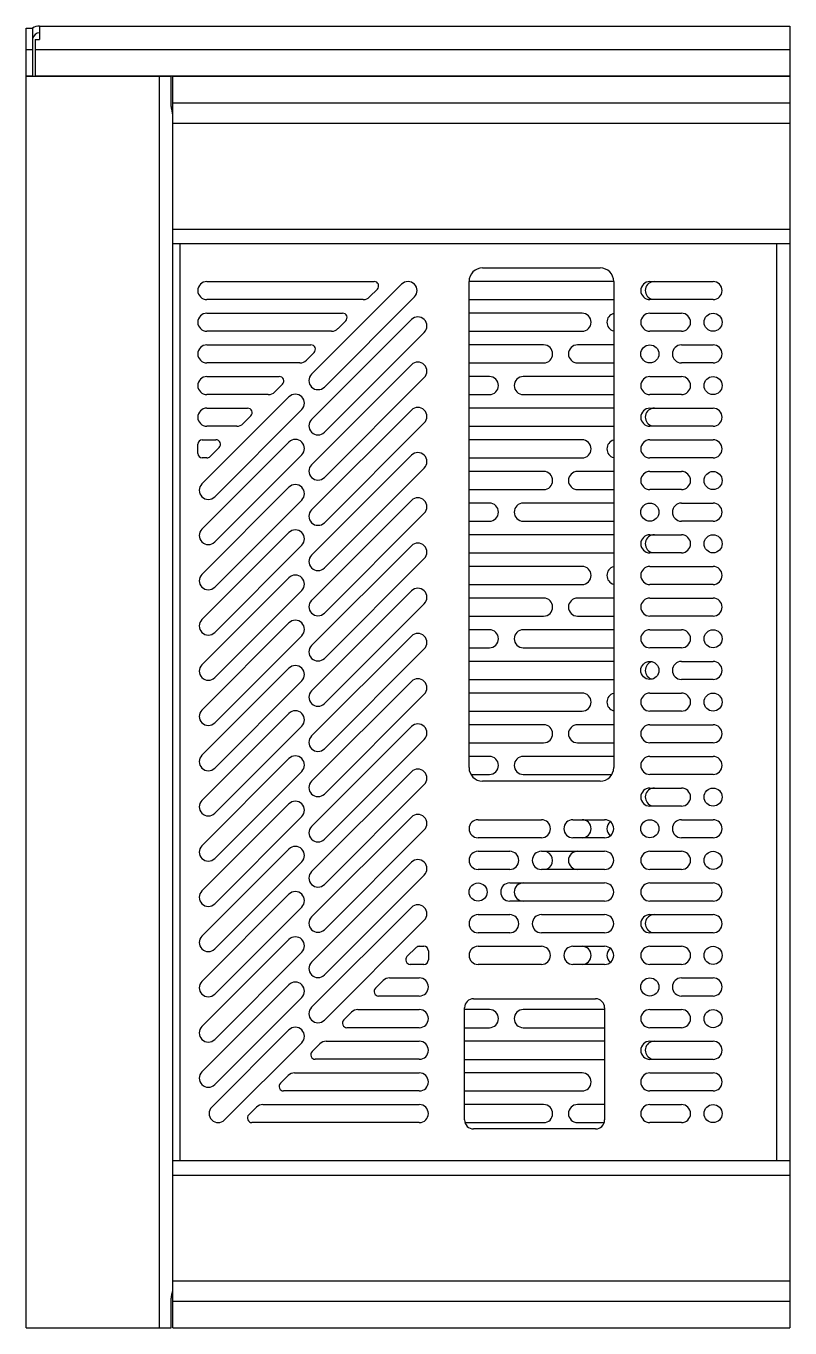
# Model space of a CAD drawing. Header units: millimetres. Extents: x -177 to 18421, y -5017 to 3255.
# Drawn here: x 4705 to 4874, y -2857.2 to -2569.3 of the extents above; entities that cross this region are included whole.
import ezdxf

# ---------------------------------------------------------------- set-up
doc = ezdxf.new("R2010")
doc.units = ezdxf.units.MM
doc.header["$LTSCALE"] = 46.255
doc.layers.get('0').update_dxf_attribs({"linetype": 'CONTINUOUS'})
doc.layers.add('02___PRT_ALL_AXES', color=7, linetype='CONTINUOUS')

msp = doc.modelspace()

# ---------------------------------------------------------------- linework, layer by layer
at = {"color": 3, "linetype": 'Continuous'}
for p, q in [((4704.96, -2580.304), (4704.96, -2569.804)), ((4707.96, -2569.304), (4707.96, -2572.304)), ((4707.96, -2569.304), (4873.96, -2569.304)), ((4873.96, -2569.304), (4873.96, -2857.205)), ((4706.96, -2572.304), (4706.96, -2580.303)), ((4706.96, -2572.304), (4707.96, -2572.304)), ((4706.96, -2574.504), (4873.96, -2574.504)), ((4704.96, -2857.205), (4704.96, -2580.403)), ((4704.96, -2580.403), (4737.058, -2580.403)), ((4706.96, -2580.303), (4873.96, -2580.303)), ((4731.038, -2580.403), (4731.02, -2580.303)), ((4732.515, -2580.403), (4732.497, -2580.303)), ((4734.46, -2857.205), (4734.46, -2580.403)), ((4737.058, -2586.302), (4737.058, -2580.403)), ((4737.46, -2857.205), (4737.46, -2580.403)), ((4737.46, -2580.403), (4873.96, -2580.403)), ((4851.405, -2580.403), (4851.422, -2580.303)), ((4852.882, -2580.403), (4852.9, -2580.303)), ((4737.46, -2586.302), (4873.96, -2586.302)), ((4737.46, -2590.805), (4873.96, -2590.805)), ((4737.46, -2614.217), (4873.96, -2614.217)), ((4737.46, -2617.421), (4873.96, -2617.421)), ((4738.96, -2617.421), (4738.96, -2820.187)), ((4870.96, -2617.421), (4870.96, -2820.187)), ((4805.96, -2622.804), (4831.96, -2622.804)), ((4744.96, -2625.801), (4781.975, -2625.801)), ((4768.131, -2646.301), (4788.046, -2626.387)), ((4782.682, -2627.508), (4780.975, -2629.215)), ((4802.96, -2733.304), (4802.96, -2625.804)), ((4834.96, -2625.804), (4834.96, -2733.304)), ((4842.96, -2625.804), (4856.96, -2625.804)), ((4779.56, -2629.801), (4744.96, -2629.801)), ((4790.874, -2629.215), (4770.96, -2649.129)), ((4856.96, -2629.804), (4842.96, -2629.804)), ((4744.96, -2632.801), (4774.975, -2632.801)), ((4768.131, -2656.301), (4790.217, -2634.215)), ((4842.96, -2632.804), (4849.96, -2632.804)), ((4772.56, -2636.801), (4744.96, -2636.801)), ((4793.046, -2637.044), (4770.96, -2659.129)), ((4775.682, -2634.508), (4773.975, -2636.215)), ((4849.96, -2636.804), (4842.96, -2636.804)), ((4744.96, -2639.801), (4767.975, -2639.801)), ((4849.96, -2639.804), (4856.96, -2639.804)), ((4768.682, -2641.508), (4766.975, -2643.215)), ((4765.56, -2643.801), (4744.96, -2643.801)), ((4768.131, -2666.301), (4790.217, -2644.215)), ((4856.96, -2643.804), (4849.96, -2643.804)), ((4744.96, -2646.801), (4760.975, -2646.801)), ((4761.682, -2648.508), (4759.975, -2650.215)), ((4793.046, -2647.044), (4770.96, -2669.129)), ((4842.96, -2646.804), (4849.96, -2646.804)), ((4743.874, -2670.558), (4763.131, -2651.301)), ((4758.56, -2650.801), (4744.96, -2650.801)), ((4849.96, -2650.804), (4842.96, -2650.804)), ((4744.96, -2653.801), (4753.975, -2653.801)), ((4765.96, -2654.129), (4746.702, -2673.387)), ((4768.131, -2676.301), (4790.217, -2654.215)), ((4842.96, -2653.804), (4856.96, -2653.804)), ((4754.682, -2655.508), (4752.975, -2657.215)), ((4793.046, -2657.044), (4770.96, -2679.129)), ((4751.56, -2657.801), (4744.96, -2657.801)), ((4856.96, -2657.804), (4842.96, -2657.804)), ((4742.96, -2663.801), (4742.96, -2661.801)), ((4743.874, -2680.558), (4763.131, -2661.301)), ((4743.96, -2660.801), (4746.975, -2660.801)), ((4747.682, -2662.508), (4745.682, -2664.508)), ((4842.96, -2660.804), (4856.96, -2660.804)), ((4744.975, -2664.801), (4743.96, -2664.801)), ((4765.96, -2664.129), (4746.702, -2683.387)), ((4768.131, -2686.301), (4790.217, -2664.215)), ((4856.96, -2664.804), (4842.96, -2664.804)), ((4793.046, -2667.044), (4770.96, -2689.129)), ((4842.96, -2667.804), (4849.96, -2667.804)), ((4743.874, -2690.558), (4763.131, -2671.301)), ((4765.96, -2674.129), (4746.702, -2693.387)), ((4768.131, -2696.301), (4790.217, -2674.215)), ((4849.96, -2671.804), (4842.96, -2671.804)), ((4793.046, -2677.044), (4770.96, -2699.129)), ((4849.96, -2674.804), (4856.96, -2674.804)), ((4856.96, -2678.804), (4849.96, -2678.804)), ((4743.874, -2700.558), (4763.131, -2681.301)), ((4842.96, -2681.804), (4849.96, -2681.804)), ((4765.96, -2684.129), (4746.702, -2703.387)), ((4768.131, -2706.301), (4790.217, -2684.215)), ((4849.96, -2685.804), (4842.96, -2685.804)), ((4793.046, -2687.044), (4770.96, -2709.129)), ((4842.96, -2688.804), (4856.96, -2688.804)), ((4743.874, -2710.558), (4763.131, -2691.301)), ((4765.96, -2694.129), (4746.702, -2713.387)), ((4768.131, -2716.301), (4790.217, -2694.215)), ((4856.96, -2692.804), (4842.96, -2692.804)), ((4793.046, -2697.044), (4770.96, -2719.129)), ((4842.96, -2695.804), (4856.96, -2695.804)), ((4856.96, -2699.804), (4842.96, -2699.804)), ((4743.874, -2720.558), (4763.131, -2701.301)), ((4842.96, -2702.804), (4849.96, -2702.804)), ((4765.96, -2704.129), (4746.702, -2723.387)), ((4768.131, -2726.301), (4790.217, -2704.215)), ((4793.046, -2707.044), (4770.96, -2729.129)), ((4849.96, -2706.804), (4842.96, -2706.804)), ((4743.874, -2730.558), (4763.131, -2711.301)), ((4849.96, -2709.804), (4856.96, -2709.804)), ((4765.96, -2714.129), (4746.702, -2733.387)), ((4768.131, -2736.301), (4790.217, -2714.215)), ((4856.96, -2713.804), (4849.96, -2713.804)), ((4793.046, -2717.044), (4770.96, -2739.129)), ((4842.96, -2716.804), (4849.96, -2716.804)), ((4743.874, -2740.558), (4763.131, -2721.301)), ((4849.96, -2720.804), (4842.96, -2720.804)), ((4765.96, -2724.129), (4746.702, -2743.387)), ((4768.131, -2746.301), (4790.217, -2724.215)), ((4842.96, -2723.804), (4856.96, -2723.804)), ((4793.046, -2727.044), (4770.96, -2749.129)), ((4856.96, -2727.804), (4842.96, -2727.804)), ((4743.874, -2750.558), (4763.131, -2731.301)), ((4842.96, -2730.804), (4856.96, -2730.804)), ((4765.96, -2734.129), (4746.702, -2753.387)), ((4768.131, -2756.301), (4790.217, -2734.215)), ((4856.96, -2734.804), (4842.96, -2734.804)), ((4793.046, -2737.044), (4770.96, -2759.129)), ((4831.96, -2736.304), (4805.96, -2736.304)), ((4842.96, -2737.804), (4849.96, -2737.804)), ((4743.874, -2760.558), (4763.131, -2741.301)), ((4849.96, -2741.804), (4842.96, -2741.804)), ((4765.96, -2744.129), (4746.702, -2763.387)), ((4768.131, -2766.301), (4790.217, -2744.215)), ((4804.96, -2744.804), (4818.96, -2744.804)), ((4825.96, -2744.804), (4832.96, -2744.804)), ((4849.96, -2744.804), (4856.96, -2744.804)), ((4793.046, -2747.044), (4770.96, -2769.129)), ((4818.96, -2748.804), (4804.96, -2748.804)), ((4832.96, -2748.804), (4825.96, -2748.804)), ((4856.96, -2748.804), (4849.96, -2748.804)), ((4743.874, -2770.558), (4763.131, -2751.301)), ((4804.96, -2751.804), (4811.96, -2751.804)), ((4818.96, -2751.804), (4832.96, -2751.804)), ((4842.96, -2751.804), (4849.96, -2751.804)), ((4765.96, -2754.129), (4746.702, -2773.387)), ((4768.131, -2776.301), (4790.217, -2754.215)), ((4793.046, -2757.044), (4770.96, -2779.129)), ((4811.96, -2755.804), (4804.96, -2755.804)), ((4832.96, -2755.804), (4818.96, -2755.804)), ((4849.96, -2755.804), (4842.96, -2755.804)), ((4811.96, -2758.804), (4832.96, -2758.804)), ((4842.96, -2758.804), (4856.96, -2758.804)), ((4743.874, -2780.558), (4763.131, -2761.301)), ((4832.96, -2762.804), (4811.96, -2762.804)), ((4856.96, -2762.804), (4842.96, -2762.804)), ((4765.96, -2764.129), (4746.702, -2783.387)), ((4768.131, -2786.301), (4790.217, -2764.215)), ((4804.96, -2765.804), (4811.96, -2765.804)), ((4818.96, -2765.804), (4832.96, -2765.804)), ((4842.96, -2765.804), (4856.96, -2765.804)), ((4793.046, -2767.044), (4770.96, -2789.129)), ((4743.874, -2790.558), (4763.131, -2771.301)), ((4811.96, -2769.804), (4804.96, -2769.804)), ((4832.96, -2769.804), (4818.96, -2769.804)), ((4856.96, -2769.804), (4842.96, -2769.804)), ((4765.96, -2774.129), (4746.702, -2793.387)), ((4789.238, -2775.094), (4791.238, -2773.094)), ((4791.945, -2772.801), (4792.96, -2772.801)), ((4793.96, -2773.801), (4793.96, -2775.801)), ((4804.96, -2772.804), (4818.96, -2772.804)), ((4825.96, -2772.804), (4832.96, -2772.804)), ((4842.96, -2772.804), (4849.96, -2772.804)), ((4792.96, -2776.801), (4789.945, -2776.801)), ((4818.96, -2776.804), (4804.96, -2776.804)), ((4832.96, -2776.804), (4825.96, -2776.804)), ((4849.96, -2776.804), (4842.96, -2776.804)), ((4782.238, -2782.094), (4783.945, -2780.387)), ((4785.359, -2779.801), (4791.96, -2779.801)), ((4849.96, -2779.804), (4856.96, -2779.804)), ((4743.874, -2800.558), (4763.131, -2781.301)), ((4791.96, -2783.801), (4782.945, -2783.801)), ((4856.96, -2783.804), (4849.96, -2783.804)), ((4765.96, -2784.129), (4746.702, -2803.387)), ((4778.359, -2786.801), (4791.96, -2786.801)), ((4801.96, -2811.204), (4801.96, -2786.404)), ((4803.96, -2784.404), (4830.96, -2784.404)), ((4832.96, -2786.404), (4832.96, -2811.204)), ((4842.96, -2786.804), (4849.96, -2786.804)), ((4775.238, -2789.094), (4776.945, -2787.387)), ((4746.046, -2808.387), (4763.131, -2791.301)), ((4791.96, -2790.801), (4775.945, -2790.801)), ((4849.96, -2790.804), (4842.96, -2790.804)), ((4765.96, -2794.129), (4748.874, -2811.215)), ((4768.238, -2796.094), (4769.945, -2794.387)), ((4771.359, -2793.801), (4791.96, -2793.801)), ((4842.96, -2793.804), (4856.96, -2793.804)), ((4791.96, -2797.801), (4768.945, -2797.801)), ((4856.96, -2797.804), (4842.96, -2797.804)), ((4764.359, -2800.801), (4791.96, -2800.801)), ((4842.96, -2800.804), (4856.96, -2800.804)), ((4761.238, -2803.094), (4762.945, -2801.387)), ((4791.96, -2804.801), (4761.945, -2804.801)), ((4856.96, -2804.804), (4842.96, -2804.804)), ((4754.238, -2810.094), (4755.945, -2808.387)), ((4757.359, -2807.801), (4791.96, -2807.801)), ((4842.96, -2807.804), (4849.96, -2807.804)), ((4791.96, -2811.801), (4754.945, -2811.801)), ((4849.96, -2811.804), (4842.96, -2811.804)), ((4830.96, -2813.204), (4803.96, -2813.204)), ((4737.46, -2820.187), (4873.96, -2820.187)), ((4737.46, -2823.391), (4873.96, -2823.391)), ((4737.46, -2846.803), (4873.96, -2846.803)), ((4737.058, -2857.205), (4737.058, -2851.306)), ((4737.46, -2851.306), (4873.96, -2851.306)), ((4704.96, -2857.205), (4737.058, -2857.205)), ((4737.46, -2857.205), (4873.96, -2857.205))]:
    msp.add_line(p, q, dxfattribs=at)
at = {"color": 7, "linetype": 'Continuous'}
for p, q in [((4704.96, -2569.804), (4706.46, -2569.804)), ((4706.46, -2580.304), (4706.46, -2569.804)), ((4704.96, -2574.504), (4706.46, -2574.504)), ((4704.96, -2580.304), (4706.46, -2580.304)), ((4872.46, -2580.303), (4872.46, -2580.403)), ((4834.96, -2625.804), (4802.96, -2625.804)), ((4802.96, -2629.804), (4834.96, -2629.804)), ((4827.96, -2632.804), (4802.96, -2632.804)), ((4802.96, -2636.804), (4827.96, -2636.804)), ((4819.46, -2639.804), (4802.96, -2639.804)), ((4834.96, -2639.804), (4826.96, -2639.804)), ((4802.96, -2643.804), (4819.46, -2643.804)), ((4826.96, -2643.804), (4834.96, -2643.804)), ((4807.46, -2646.804), (4802.96, -2646.804)), ((4834.96, -2646.804), (4814.96, -2646.804)), ((4802.96, -2650.804), (4807.46, -2650.804)), ((4814.96, -2650.804), (4834.96, -2650.804)), ((4834.96, -2653.804), (4802.96, -2653.804)), ((4802.96, -2657.804), (4834.96, -2657.804)), ((4827.96, -2660.804), (4802.96, -2660.804)), ((4802.96, -2664.804), (4827.96, -2664.804)), ((4819.46, -2667.804), (4802.96, -2667.804)), ((4834.96, -2667.804), (4826.96, -2667.804)), ((4802.96, -2671.804), (4819.46, -2671.804)), ((4826.96, -2671.804), (4834.96, -2671.804)), ((4807.46, -2674.804), (4802.96, -2674.804)), ((4834.96, -2674.804), (4814.96, -2674.804)), ((4802.96, -2678.804), (4807.46, -2678.804)), ((4814.96, -2678.804), (4834.96, -2678.804)), ((4834.96, -2681.804), (4802.96, -2681.804)), ((4802.96, -2685.804), (4834.96, -2685.804)), ((4827.96, -2688.804), (4802.96, -2688.804)), ((4802.96, -2692.804), (4827.96, -2692.804)), ((4819.46, -2695.804), (4802.96, -2695.804)), ((4834.96, -2695.804), (4826.96, -2695.804)), ((4802.96, -2699.804), (4819.46, -2699.804)), ((4826.96, -2699.804), (4834.96, -2699.804)), ((4807.46, -2702.804), (4802.96, -2702.804)), ((4834.96, -2702.804), (4814.96, -2702.804)), ((4802.96, -2706.804), (4807.46, -2706.804)), ((4814.96, -2706.804), (4834.96, -2706.804)), ((4834.96, -2709.804), (4802.96, -2709.804)), ((4802.96, -2713.804), (4834.96, -2713.804)), ((4827.96, -2716.804), (4802.96, -2716.804)), ((4802.96, -2720.804), (4827.96, -2720.804)), ((4819.46, -2723.804), (4802.96, -2723.804)), ((4834.96, -2723.804), (4826.96, -2723.804)), ((4802.96, -2727.804), (4819.46, -2727.804)), ((4826.96, -2727.804), (4834.96, -2727.804)), ((4807.46, -2730.804), (4802.96, -2730.804)), ((4834.96, -2730.804), (4814.96, -2730.804)), ((4803.423, -2734.804), (4807.46, -2734.804)), ((4814.96, -2734.804), (4834.496, -2734.804)), ((4807.46, -2786.804), (4801.96, -2786.804)), ((4832.96, -2786.804), (4814.96, -2786.804)), ((4801.96, -2790.804), (4807.46, -2790.804)), ((4814.96, -2790.804), (4832.96, -2790.804)), ((4832.96, -2793.804), (4801.96, -2793.804)), ((4801.96, -2797.804), (4832.96, -2797.804)), ((4827.96, -2800.804), (4801.96, -2800.804)), ((4801.96, -2804.804), (4827.96, -2804.804)), ((4819.46, -2807.804), (4801.96, -2807.804)), ((4832.96, -2807.804), (4826.96, -2807.804)), ((4802.079, -2811.804), (4819.46, -2811.804)), ((4826.96, -2811.804), (4832.84, -2811.804))]:
    msp.add_line(p, q, dxfattribs=at)
at = {"color": 3, "linetype": 'Continuous'}
for centre in [(4856.96, -2634.804), (4842.96, -2641.804), (4856.96, -2648.804), (4856.96, -2669.804), (4842.96, -2676.804), (4856.96, -2683.804), (4856.96, -2704.804), (4842.96, -2711.804), (4856.96, -2718.804), (4856.96, -2739.804), (4842.96, -2746.804), (4856.96, -2753.804), (4804.96, -2760.804), (4856.96, -2774.804), (4842.96, -2781.804), (4856.96, -2788.804), (4856.96, -2809.804)]:
    msp.add_circle(centre, 2, dxfattribs=at)
for centre, radius, start, end in [((4707.96, -2572.304), 3, 90, 121.87477), ((4805.96, -2625.804), 3, 90, 180), ((4831.96, -2625.804), 3, 0, 90), ((4744.96, -2627.801), 2, 90, 270), ((4781.975, -2626.801), 1, 315, 90), ((4789.46, -2627.801), 2, 315, 135), ((4842.96, -2627.804), 2, 90, 270), ((4856.96, -2627.804), 2, 270, 90), ((4779.56, -2627.801), 2, 270, 315), ((4744.96, -2634.801), 2, 90, 270), ((4774.975, -2633.801), 1, 315, 90), ((4791.631, -2635.629), 2, 315, 135), ((4842.96, -2634.804), 2, 90, 270), ((4849.96, -2634.804), 2, 270, 90), ((4772.56, -2634.801), 2, 270, 315), ((4744.96, -2641.801), 2, 90, 270), ((4767.975, -2640.801), 1, 315, 90), ((4849.96, -2641.804), 2, 90, 270), ((4856.96, -2641.804), 2, 270, 90), ((4765.56, -2641.801), 2, 270, 315), ((4791.631, -2645.629), 2, 315, 135), ((4744.96, -2648.801), 2, 90, 270), ((4760.975, -2647.801), 1, 315, 90), ((4769.546, -2647.715), 2, 135, 315), ((4842.96, -2648.804), 2, 90, 270), ((4849.96, -2648.804), 2, 270, 90), ((4758.56, -2648.801), 2, 270, 315), ((4764.546, -2652.715), 2, 315, 135), ((4744.96, -2655.801), 2, 90, 270), ((4753.975, -2654.801), 1, 315, 90), ((4791.631, -2655.629), 2, 315, 135), ((4842.96, -2655.804), 2, 90, 270), ((4856.96, -2655.804), 2, 270, 90), ((4751.56, -2655.801), 2, 270, 315), ((4769.546, -2657.715), 2, 135, 315), ((4743.96, -2661.801), 1, 90, 180), ((4746.975, -2661.801), 1, 315, 90), ((4764.546, -2662.715), 2, 315, 135), ((4842.96, -2662.804), 2, 90, 270), ((4856.96, -2662.804), 2, 270, 90), ((4743.96, -2663.801), 1, 180, 270), ((4744.975, -2663.801), 1, 270, 315), ((4791.631, -2665.629), 2, 315, 135), ((4769.546, -2667.715), 2, 135, 315), ((4842.96, -2669.804), 2, 90, 270), ((4849.96, -2669.804), 2, 270, 90), ((4745.288, -2671.973), 2, 135, 315), ((4764.546, -2672.715), 2, 315, 135), ((4791.631, -2675.629), 2, 315, 135), ((4769.546, -2677.715), 2, 135, 315), ((4849.96, -2676.804), 2, 90, 270), ((4856.96, -2676.804), 2, 270, 90), ((4745.288, -2681.973), 2, 135, 315), ((4764.546, -2682.715), 2, 315, 135), ((4842.96, -2683.804), 2, 90, 270), ((4849.96, -2683.804), 2, 270, 90), ((4791.631, -2685.629), 2, 315, 135), ((4769.546, -2687.715), 2, 135, 315), ((4842.96, -2690.804), 2, 90, 270), ((4856.96, -2690.804), 2, 270, 90), ((4745.288, -2691.973), 2, 135, 315), ((4764.546, -2692.715), 2, 315, 135), ((4791.631, -2695.629), 2, 315, 135), ((4769.546, -2697.715), 2, 135, 315), ((4842.96, -2697.804), 2, 90, 270), ((4856.96, -2697.804), 2, 270, 90), ((4745.288, -2701.973), 2, 135, 315), ((4764.546, -2702.715), 2, 315, 135), ((4842.96, -2704.804), 2, 90, 270), ((4849.96, -2704.804), 2, 270, 90), ((4791.631, -2705.629), 2, 315, 135), ((4769.546, -2707.715), 2, 135, 315), ((4745.288, -2711.973), 2, 135, 315), ((4764.546, -2712.715), 2, 315, 135), ((4849.96, -2711.804), 2, 90, 270), ((4856.96, -2711.804), 2, 270, 90), ((4791.631, -2715.629), 2, 315, 135), ((4769.546, -2717.715), 2, 135, 315), ((4842.96, -2718.804), 2, 90, 270), ((4849.96, -2718.804), 2, 270, 90), ((4745.288, -2721.973), 2, 135, 315), ((4764.546, -2722.715), 2, 315, 135), ((4769.546, -2727.715), 2, 135, 315), ((4791.631, -2725.629), 2, 315, 135), ((4842.96, -2725.804), 2, 90, 270), ((4856.96, -2725.804), 2, 270, 90), ((4745.288, -2731.973), 2, 135, 315), ((4764.546, -2732.715), 2, 315, 135), ((4842.96, -2732.804), 2, 90, 270), ((4856.96, -2732.804), 2, 270, 90), ((4791.631, -2735.629), 2, 315, 135), ((4805.96, -2733.304), 3, 180, 270), ((4831.96, -2733.304), 3, 270, 0), ((4769.546, -2737.715), 2, 135, 315), ((4842.96, -2739.804), 2, 90, 270), ((4849.96, -2739.804), 2, 270, 90), ((4745.288, -2741.973), 2, 135, 315), ((4764.546, -2742.715), 2, 315, 135), ((4791.631, -2745.629), 2, 315, 135), ((4769.546, -2747.715), 2, 135, 315), ((4804.96, -2746.804), 2, 90, 270), ((4818.96, -2746.804), 2, 270, 90), ((4825.96, -2746.804), 2, 90, 270), ((4832.96, -2746.804), 2, 270, 90), ((4849.96, -2746.804), 2, 90, 270), ((4856.96, -2746.804), 2, 270, 90), ((4745.288, -2751.973), 2, 135, 315), ((4764.546, -2752.715), 2, 315, 135), ((4804.96, -2753.804), 2, 90, 270), ((4811.96, -2753.804), 2, 270, 90), ((4818.96, -2753.804), 2, 90, 270), ((4832.96, -2753.804), 2, 270, 90), ((4842.96, -2753.804), 2, 90, 270), ((4849.96, -2753.804), 2, 270, 90), ((4791.631, -2755.629), 2, 315, 135), ((4769.546, -2757.715), 2, 135, 315), ((4745.288, -2761.973), 2, 135, 315), ((4764.546, -2762.715), 2, 315, 135), ((4811.96, -2760.804), 2, 90, 270), ((4832.96, -2760.804), 2, 270, 90), ((4842.96, -2760.804), 2, 90, 270), ((4856.96, -2760.804), 2, 270, 90), ((4791.631, -2765.629), 2, 315, 135), ((4769.546, -2767.715), 2, 135, 315), ((4804.96, -2767.804), 2, 90, 270), ((4811.96, -2767.804), 2, 270, 90), ((4818.96, -2767.804), 2, 90, 270), ((4832.96, -2767.804), 2, 270, 90), ((4842.96, -2767.804), 2, 90, 270), ((4856.96, -2767.804), 2, 270, 90), ((4745.288, -2771.973), 2, 135, 315), ((4764.546, -2772.715), 2, 315, 135), ((4789.945, -2775.801), 1, 135, 270), ((4791.945, -2773.801), 1, 90, 135), ((4792.96, -2773.801), 1, 0, 90), ((4804.96, -2774.804), 2, 90, 270), ((4818.96, -2774.804), 2, 270, 90), ((4825.96, -2774.804), 2, 90, 270), ((4832.96, -2774.804), 2, 270, 90), ((4842.96, -2774.804), 2, 90, 270), ((4849.96, -2774.804), 2, 270, 90), ((4769.546, -2777.715), 2, 135, 315), ((4792.96, -2775.801), 1, 270, 0), ((4745.288, -2781.973), 2, 135, 315), ((4764.546, -2782.715), 2, 315, 135), ((4785.359, -2781.801), 2, 90, 135), ((4791.96, -2781.801), 2, 270, 90), ((4849.96, -2781.804), 2, 90, 270), ((4856.96, -2781.804), 2, 270, 90), ((4782.945, -2782.801), 1, 135, 270), ((4769.546, -2787.715), 2, 135, 315), ((4778.359, -2788.801), 2, 90, 135), ((4791.96, -2788.801), 2, 270, 90), ((4803.96, -2786.404), 2, 90, 180), ((4830.96, -2786.404), 2, 0, 90), ((4842.96, -2788.804), 2, 90, 270), ((4849.96, -2788.804), 2, 270, 90), ((4775.945, -2789.801), 1, 135, 270), ((4745.288, -2791.973), 2, 135, 315), ((4764.546, -2792.715), 2, 315, 135), ((4771.359, -2795.801), 2, 90, 135), ((4791.96, -2795.801), 2, 270, 90), ((4842.96, -2795.804), 2, 90, 270), ((4856.96, -2795.804), 2, 270, 90), ((4768.945, -2796.801), 1, 135, 270), ((4745.288, -2801.973), 2, 135, 315), ((4764.359, -2802.801), 2, 90, 135), ((4791.96, -2802.801), 2, 270, 90), ((4842.96, -2802.804), 2, 90, 270), ((4856.96, -2802.804), 2, 270, 90), ((4761.945, -2803.801), 1, 135, 270), ((4747.46, -2809.801), 2, 135, 315), ((4757.359, -2809.801), 2, 90, 135), ((4791.96, -2809.801), 2, 270, 90), ((4842.96, -2809.804), 2, 90, 270), ((4849.96, -2809.804), 2, 270, 90), ((4754.945, -2810.801), 1, 135, 270), ((4803.96, -2811.204), 2, 180, 270), ((4830.96, -2811.204), 2, 270, 0)]:
    msp.add_arc(centre, radius, start, end, dxfattribs=at)
at = {"color": 7, "linetype": 'Continuous'}
for centre, radius, start, end in [((4707.96, -2572.304), 1.5, 90, 168.53717), ((4843.96, -2627.804), 2, 90, 247.5), ((4827.96, -2634.804), 2, 270, 90), ((4835.46, -2634.804), 2, 104.87296, 255.12704), ((4819.46, -2641.804), 2, 270, 90), ((4826.96, -2641.804), 2, 90, 270), ((4807.46, -2648.804), 2, 270, 90), ((4814.96, -2648.804), 2, 90, 270), ((4843.96, -2655.804), 2, 90, 247.5), ((4827.96, -2662.804), 2, 270, 90), ((4835.46, -2662.804), 2, 104.87296, 255.12704), ((4819.46, -2669.804), 2, 270, 90), ((4826.96, -2669.804), 2, 90, 270), ((4807.46, -2676.804), 2, 270, 90), ((4814.96, -2676.804), 2, 90, 270), ((4843.96, -2683.804), 2, 90, 247.5), ((4827.96, -2690.804), 2, 270, 90), ((4835.46, -2690.804), 2, 104.87296, 255.12704), ((4819.46, -2697.804), 2, 270, 90), ((4826.96, -2697.804), 2, 90, 270), ((4807.46, -2704.804), 2, 270, 90), ((4814.96, -2704.804), 2, 90, 270), ((4843.96, -2711.804), 2, 104.87296, 257.01148), ((4827.96, -2718.804), 2, 270, 90), ((4835.46, -2718.804), 2, 104.87296, 255.12704), ((4819.46, -2725.804), 2, 270, 90), ((4826.96, -2725.804), 2, 90, 270), ((4807.46, -2732.804), 2, 270, 90), ((4814.96, -2732.804), 2, 90, 270), ((4843.96, -2739.804), 2, 90, 247.5), ((4827.96, -2746.804), 2, 270, 90), ((4835.46, -2746.804), 2, 129.3601, 230.6399), ((4819.46, -2753.804), 2, 292.5, 67.5), ((4826.96, -2753.804), 2, 90, 270), ((4814.96, -2760.804), 2, 90, 270), ((4843.96, -2767.804), 2, 90, 247.5), ((4827.96, -2774.804), 2, 270, 90), ((4835.46, -2774.804), 2, 129.3601, 230.6399), ((4807.46, -2788.804), 2, 270, 90), ((4814.96, -2788.804), 2, 90, 270), ((4843.96, -2795.804), 2, 90, 247.5), ((4827.96, -2802.804), 2, 270, 90), ((4819.46, -2809.804), 2, 270, 90), ((4826.96, -2809.804), 2, 90, 270)]:
    msp.add_arc(centre, radius, start, end, dxfattribs=at)
at = {"color": 3, "linetype": 'Continuous'}
for points, knots in [([(4737.162, -2587.495), (4737.147, -2587.403), (4737.088, -2587.008), (4737.058, -2586.608), (4737.058, -2586.302)], [0, 0, 0, 0, 0.2339142, 1, 1, 1, 1]), ([(4737.46, -2589.277), (4737.46, -2589.01), (4737.343, -2588.414), (4737.217, -2587.826), (4737.162, -2587.495)], [0, 0, 0, 0, 0.4425271, 1, 1, 1, 1]), ([(4737.058, -2851.306), (4737.058, -2851.187), (4737.071, -2850.728), (4737.133, -2850.271), (4737.193, -2849.936)], [0, 0, 0, 0, 0.2595218, 1, 1, 1, 1]), ([(4737.193, -2849.936), (4737.221, -2849.782), (4737.324, -2849.251), (4737.46, -2848.717), (4737.46, -2848.331)], [0, 0, 0, 0, 0.2888229, 1, 1, 1, 1])]:
    msp.add_open_spline(points, degree=3, knots=knots, dxfattribs=at)
at = {"layer": '02___PRT_ALL_AXES', "color": 7, "linetype": 'Continuous'}
msp.add_line((4870.96, -2580.303), (4870.96, -2580.403), dxfattribs=at)

doc.saveas('drawing.dxf')
